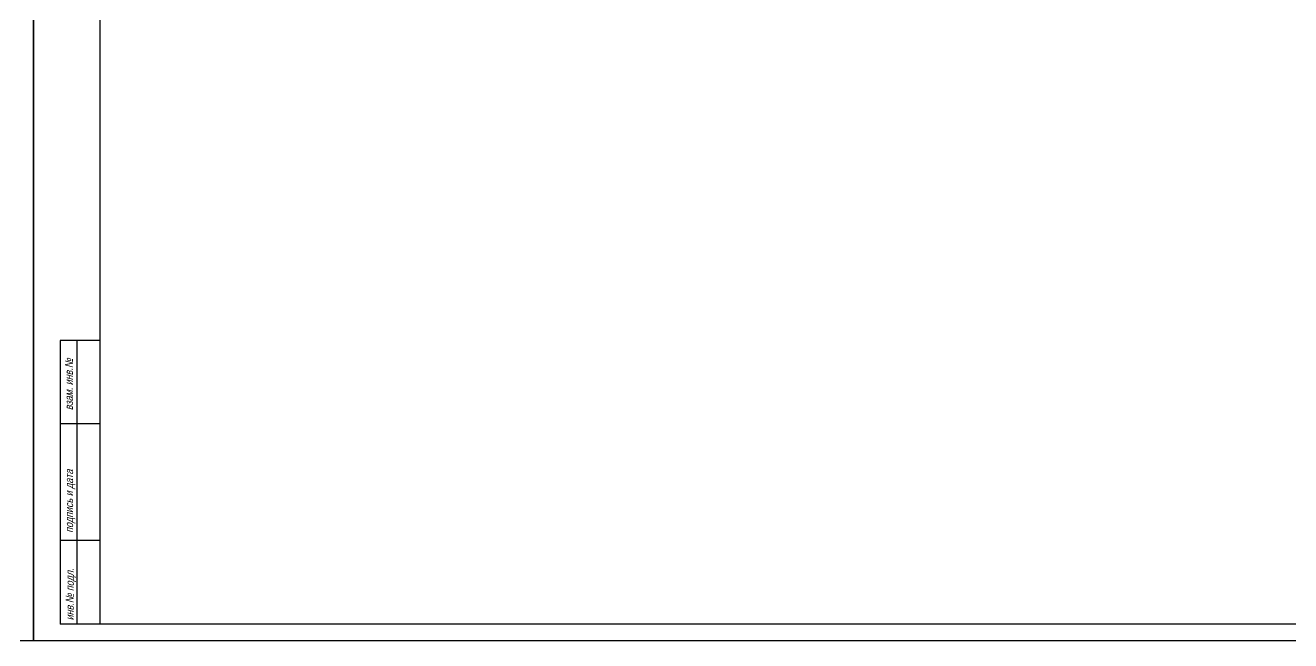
# Model space of a CAD drawing. Header units: inches. Extents: x 2870606 to 3671143, y -733551 to -473558.
# Drawn here: x 3293893 to 3331846, y -545903 to -527448 of the extents above; entities that cross this region are included whole.
import ezdxf

# ---------------------------------------------------------------- set-up
doc = ezdxf.new("R2010")
doc.units = ezdxf.units.IN
doc.header["$MEASUREMENT"] = 0
doc.layers.add('ђЂЊЉЂ', color=7, linetype='Continuous')
doc.styles.add('ira', font='arial.ttf', dxfattribs={"height": 3})

msp = doc.modelspace()

# ---------------------------------------------------------------- linework, layer by layer
at = {"lineweight": 30}
for p, q in [((3295443.15, -536903.23), (3294943.15, -536903.23)), ((3294943.15, -536903.23), (3294943.15, -545403.23)), ((3295443.15, -536903.23), (3295443.15, -545403.23)), ((3296143.15, -536903.23), (3295443.15, -536903.23)), ((3295443.15, -539403.23), (3294943.15, -539403.23)), ((3296143.15, -539403.23), (3295443.15, -539403.23)), ((3295443.15, -542903.23), (3294943.15, -542903.23)), ((3296143.15, -542903.23), (3295443.15, -542903.23)), ((3295443.15, -545403.23), (3294943.15, -545403.23)), ((3296143.15, -545403.23), (3295443.15, -545403.23))]:
    msp.add_line(p, q, dxfattribs=at)
for points in [[(3219143.15, -545903.23), (3219143.15, -491903.23), (3294143.15, -491903.23), (3294143.15, -545903.23)], [(3294143.15, -545903.23), (3294143.15, -491903.23), (3369143.15, -491903.23), (3369143.15, -545903.23)]]:
    msp.add_lwpolyline(points, close=True)
msp.add_lwpolyline([(3296143.15, -545403.23), (3296143.15, -492403.23), (3368643.15, -492403.23), (3368643.15, -545403.23)], close=True, dxfattribs=at)

# ---------------------------------------------------------------- texts
at = {"layer": 'ђЂЊЉЂ', "color": 7, "linetype": 'Continuous', "lineweight": 20, "style": 'ira', "oblique": 15, "width": 0.8}
for s, p in [('взам. инв.№', (3295321.13, -538992.8)), ('подпись и дата', (3295326.12, -542669.08)), ('инв.№ подл.', (3295347.16, -545296.62))]:
    msp.add_text(s, height=240, rotation=90, dxfattribs=at).set_placement(p)

doc.saveas('drawing.dxf')
